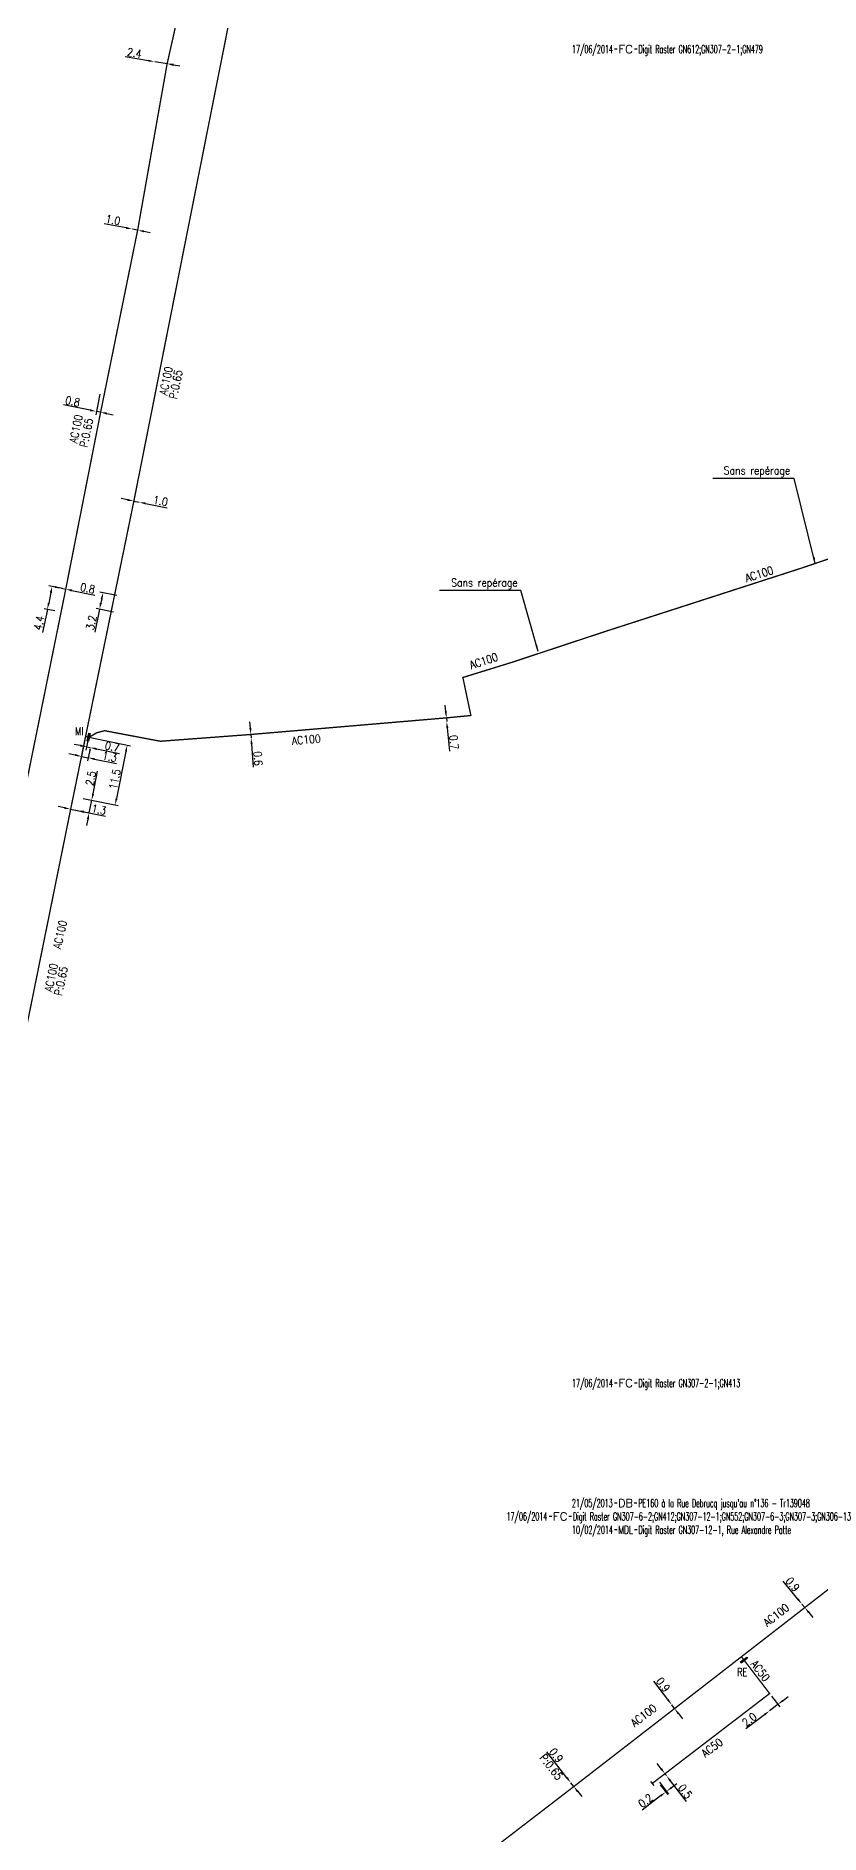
# Model space of a CAD drawing. Header units: millimetres. Extents: x 107995 to 109002, y 120994 to 122000.
# Drawn here: x 108339.1 to 108486, y 121426.2 to 121763.2 of the extents above; entities that cross this region are included whole.
import ezdxf
from ezdxf.enums import TextEntityAlignment as Align

# ---------------------------------------------------------------- set-up
doc = ezdxf.new("R2010")
doc.units = ezdxf.units.MM
doc.header["$PDMODE"] = 34
doc.linetypes.add('L_25_AP', pattern=[2000, 1000, 1000])
doc.layers.get('0').update_dxf_attribs({"linetype": 'CONTINUOUS'})
doc.layers.get('DEFPOINTS').update_dxf_attribs({"linetype": 'CONTINUOUS'})
for name, color, linetype in [('L_150', 1, 'CONTINUOUS'), ('L_340', 7, 'CONTINUOUS'), ('L_910', 7, 'CONTINUOUS')]:
    doc.layers.add(name, color=color, linetype=linetype)
doc.styles.add('G_ROMANS', font='ROMANS.SHX', dxfattribs={"width": 0.75})
doc.styles.get("Standard").update_dxf_attribs({"font": 'romans.shx', "width": 0.85})
doc.dimstyles.get("Standard").update_dxf_attribs({"dimtxt": 1.5, "dimasz": 1.2, "dimexe": 0.625, "dimexo": 0.625, "dimgap": 0.25, "dimtad": 1, "dimdec": 1, "dimzin": 0, "dimdsep": 46, "dimtxsty": 'Standard', "dimcen": -0.5, "dimadec": 0, "dimazin": 0, "dimtfac": 1, "dimtdec": 1, "dimtmove": 0, "dimatfit": 3, "dimfxl": 0, "dimtolj": 1, "dimtzin": 0, "dimarcsym": 0})

# ---------------------------------------------------------------- blocks, each defined once
blk = doc.blocks.new('GIS_MODF')
at = {"color": 0, "linetype": 'Continuous', "flags": 128}
for points in [[(-2.18, -0.01), (-1.68, -0.01)], [(1.52, -0.01), (2.02, -0.01)]]:
    blk.add_lwpolyline(points, dxfattribs=at)
at = {"color": 0, "linetype": 'Continuous', "width": 0.5}
blk.add_attdef('DATE', text='', height=1.5, dxfattribs=at).set_placement((-2.5, -0.8), align=Align.RIGHT)
at = {"color": 0, "linetype": 'Continuous', "width": 1.771291}
blk.add_attdef('USER', text='', height=1.5, dxfattribs=at).set_placement((-1.51, -0.8), (1.28, -0.8), align=Align.FIT)
at = {"color": 0, "linetype": 'Continuous', "width": 0.5}
blk.add_attdef('DESC', (2.29, -0.8), '', height=1.5, dxfattribs=at)
blk = doc.blocks.new('*D683')
at = {"layer": 'DEFPOINTS', "color": 0, "linetype": 'Continuous', "transparency": 16777216}
for p in [(108455.56, 121436.46), (108455.68, 121435.98), (108457.11, 121434.1)]:
    blk.add_point(p, dxfattribs=at)
at = {"layer": 'L_340', "color": 0, "linetype": 'Continuous', "lineweight": -2, "transparency": 16777216}
for p, q in [((108456.15, 121433.38), (108452.68, 121430.72)), ((108455.94, 121435.96), (108457.64, 121433.73)), ((108456.06, 121435.48), (108457.48, 121433.61)), ((108457.26, 121434.23), (108457.11, 121434.1)), ((108458.22, 121434.95), (108459.17, 121435.68))]:
    blk.add_line(p, q, dxfattribs=at)
at = {"layer": 'L_340', "color": 0, "linetype": 'Continuous', "transparency": 16777216}
for points in [[(108456.03, 121433.54), (108456.27, 121433.22), (108457.11, 121434.1)], [(108458.1, 121435.11), (108458.34, 121434.79), (108457.26, 121434.23)]]:
    blk.add_solid(points, dxfattribs=at)
at = {"layer": 'L_340', "color": 0, "linetype": 'Continuous', "transparency": 16777216, "insert": (108453.33, 121432.48), "char_height": 1.5, "attachment_point": 5, "rotation": 37.3509}
blk.add_mtext('\\A1;0.2', dxfattribs=at)
blk = doc.blocks.new('*D686')
at = {"layer": 'DEFPOINTS', "color": 0, "linetype": 'Continuous', "transparency": 16777216}
for p in [(108439.34, 121435.84), (108439.34, 121435.84), (108439.89, 121435.13)]:
    blk.add_point(p, dxfattribs=at)
at = {"layer": 'L_150', "color": 0, "linetype": 'Continuous', "lineweight": -2, "transparency": 16777216}
for p, q in [((108438.6, 121436.79), (108434.85, 121441.61)), ((108439.89, 121435.13), (108439.34, 121435.84)), ((108440.63, 121434.19), (108441.37, 121433.24))]:
    blk.add_line(p, q, dxfattribs=at)
at = {"layer": 'L_150', "color": 0, "linetype": 'Continuous', "transparency": 16777216}
for points in [[(108438.76, 121436.91), (108438.44, 121436.67), (108439.34, 121435.84)], [(108440.79, 121434.31), (108440.47, 121434.06), (108439.89, 121435.13)]]:
    blk.add_solid(points, dxfattribs=at)
at = {"layer": 'L_150', "color": 0, "linetype": 'Continuous', "transparency": 16777216, "insert": (108436.59, 121440.99), "char_height": 1.5, "attachment_point": 5, "rotation": 307.9304}
blk.add_mtext('\\A1;0.9', dxfattribs=at)
blk = doc.blocks.new('*D687')
at = {"layer": 'DEFPOINTS', "color": 0, "linetype": 'Continuous', "transparency": 16777216}
for p in [(108458.23, 121450.46), (108458.23, 121450.46), (108458.77, 121449.75)]:
    blk.add_point(p, dxfattribs=at)
at = {"layer": 'L_150', "color": 0, "linetype": 'Continuous', "lineweight": -2, "transparency": 16777216}
for p, q in [((108457.5, 121451.42), (108454.89, 121454.85)), ((108458.77, 121449.75), (108458.23, 121450.46)), ((108459.5, 121448.79), (108460.22, 121447.84))]:
    blk.add_line(p, q, dxfattribs=at)
at = {"layer": 'L_150', "color": 0, "linetype": 'Continuous', "transparency": 16777216}
for points in [[(108457.66, 121451.54), (108457.34, 121451.3), (108458.23, 121450.46)], [(108459.65, 121448.91), (108459.34, 121448.67), (108458.77, 121449.75)]]:
    blk.add_solid(points, dxfattribs=at)
at = {"layer": 'L_150', "color": 0, "linetype": 'Continuous', "transparency": 16777216, "insert": (108456.63, 121454.22), "char_height": 1.5, "attachment_point": 5, "rotation": 307.2233}
blk.add_mtext('\\A1;0.9', dxfattribs=at)
blk = doc.blocks.new('*D688')
at = {"layer": 'DEFPOINTS', "color": 0, "linetype": 'Continuous', "transparency": 16777216}
for p in [(108476.57, 121452.56), (108476.54, 121449.32), (108476.54, 121449.32)]:
    blk.add_point(p, dxfattribs=at)
at = {"layer": 'L_150', "color": 0, "linetype": 'Continuous', "lineweight": -2, "transparency": 16777216}
for p, q in [((108478.13, 121450.53), (108476.54, 121449.32)), ((108476.95, 121452.07), (108478.51, 121450.04)), ((108479.08, 121451.26), (108480.03, 121451.99)), ((108475.59, 121448.59), (108472.12, 121445.93))]:
    blk.add_line(p, q, dxfattribs=at)
at = {"layer": 'L_150', "color": 0, "linetype": 'Continuous', "transparency": 16777216}
for points in [[(108478.96, 121451.42), (108479.2, 121451.1), (108478.13, 121450.53)], [(108475.47, 121448.74), (108475.71, 121448.43), (108476.54, 121449.32)]]:
    blk.add_solid(points, dxfattribs=at)
at = {"layer": 'L_150', "color": 0, "linetype": 'Continuous', "transparency": 16777216, "insert": (108472.77, 121447.68), "char_height": 1.5, "attachment_point": 5, "rotation": 37.4798}
blk.add_mtext('\\A1;2.0', dxfattribs=at)
blk = doc.blocks.new('*D689')
at = {"layer": 'DEFPOINTS', "color": 0, "linetype": 'Continuous', "transparency": 16777216}
for p in [(108482.62, 121469.33), (108482.62, 121469.33), (108483.16, 121468.67)]:
    blk.add_point(p, dxfattribs=at)
at = {"layer": 'L_150', "color": 0, "linetype": 'Continuous', "lineweight": -2, "transparency": 16777216}
for p, q in [((108481.86, 121470.26), (108479.13, 121473.6)), ((108483.16, 121468.67), (108482.62, 121469.33)), ((108483.92, 121467.75), (108484.68, 121466.82))]:
    blk.add_line(p, q, dxfattribs=at)
at = {"layer": 'L_150', "color": 0, "linetype": 'Continuous', "transparency": 16777216}
for points in [[(108482.02, 121470.39), (108481.71, 121470.14), (108482.62, 121469.33)], [(108484.07, 121467.87), (108483.76, 121467.62), (108483.16, 121468.67)]]:
    blk.add_solid(points, dxfattribs=at)
at = {"layer": 'L_150', "color": 0, "linetype": 'Continuous', "transparency": 16777216, "insert": (108480.89, 121473.03), "char_height": 1.5, "attachment_point": 5, "rotation": 309.243}
blk.add_mtext('\\A1;0.9', dxfattribs=at)
blk = doc.blocks.new('*D696')
at = {"layer": 'DEFPOINTS', "color": 0, "linetype": 'Continuous', "transparency": 16777216}
for p in [(108456.96, 121437.53), (108457.24, 121437.17), (108457.24, 121437.17)]:
    blk.add_point(p, dxfattribs=at)
at = {"layer": 'L_150', "color": 0, "linetype": 'Continuous', "lineweight": -2, "transparency": 16777216}
for p, q in [((108456.24, 121438.48), (108455.51, 121439.43)), ((108456.96, 121437.53), (108457.24, 121437.17)), ((108457.97, 121436.22), (108460.91, 121432.35))]:
    blk.add_line(p, q, dxfattribs=at)
at = {"layer": 'L_150', "color": 0, "linetype": 'Continuous', "transparency": 16777216}
for points in [[(108456.4, 121438.6), (108456.08, 121438.36), (108456.96, 121437.53)], [(108458.12, 121436.34), (108457.81, 121436.09), (108457.24, 121437.17)]]:
    blk.add_solid(points, dxfattribs=at)
at = {"layer": 'L_150', "color": 0, "linetype": 'Continuous', "transparency": 16777216, "insert": (108460.75, 121434.22), "char_height": 1.5, "attachment_point": 5, "rotation": 307.3509}
blk.add_mtext('\\A1;0.5', dxfattribs=at)
blk = doc.blocks.new('L_340_07')
at = {"color": 0, "linetype": 'Continuous', "const_width": 0.25, "flags": 128}
blk.add_lwpolyline([(0, 0), (1.25, 0)], dxfattribs=at)
at = {"color": 0, "linetype": 'Continuous', "flags": 128}
blk.add_lwpolyline([(1.25, -0.5), (1.25, 0.5)], dxfattribs=at)
at = {"color": 0, "linetype": 'Continuous', "style": 'G_ROMANS', "width": 0.75, "flags": 3}
for tag, p in [('DEF_LEG', (0.72, -3.47)), ('DEF_COUP', (0.72, -5.97)), ('DEF_TYPE', (0.72, -8.47))]:
    blk.add_attdef(tag, text='', height=1.2, dxfattribs=at).set_placement(p, align=Align.MIDDLE)
blk = doc.blocks.new('L_340_20')
at = {"linetype": 'Continuous'}
blk.add_hatch(color=0, dxfattribs=at).paths.add_polyline_path([(0.125, 0.75), (-0.125, 0.75), (-0.125, -0.75), (0.125, -0.75)])
at = {"color": 0, "linetype": 'Continuous'}
blk.add_lwpolyline([(-0.125, 0.75), (0.125, 0.75), (0.125, -0.75), (-0.125, -0.75)], close=True, dxfattribs=at)
at = {"color": 0, "linetype": 'Continuous', "width": 0.75}
for tag, height, flags, p in [('RE', 1.5, 8, (0, 3)), ('DEF_LEG', 1.2, 3, (0, -5)), ('DEF_COUP', 1.2, 3, (0, -7.5)), ('DEF_TYPE', 1.2, 3, (0, -10))]:
    blk.add_attdef(tag, text='', height=height, dxfattribs=dict(at, flags=flags)).set_placement(p, align=Align.MIDDLE)
blk = doc.blocks.new('*D781')
at = {"layer": 'DEFPOINTS', "color": 0, "linetype": 'Continuous', "transparency": 16777216}
for p in [(108345.64, 121618.3), (108346.91, 121618.04), (108346.91, 121618.04)]:
    blk.add_point(p, dxfattribs=at)
at = {"layer": 'L_150', "color": 0, "linetype": 'Continuous', "lineweight": -2, "transparency": 16777216}
for p, q in [((108344.46, 121618.54), (108343.29, 121618.78)), ((108345.64, 121618.3), (108346.91, 121618.04)), ((108348.09, 121617.8), (108352.19, 121616.97))]:
    blk.add_line(p, q, dxfattribs=at)
at = {"layer": 'L_150', "color": 0, "linetype": 'Continuous', "transparency": 16777216}
for points in [[(108344.5, 121618.73), (108344.42, 121618.34), (108345.64, 121618.3)], [(108348.13, 121618), (108348.05, 121617.6), (108346.91, 121618.04)]]:
    blk.add_solid(points, dxfattribs=at)
at = {"layer": 'L_150', "color": 0, "linetype": 'Continuous', "transparency": 16777216, "insert": (108350.93, 121618.24), "char_height": 1.5, "attachment_point": 5, "rotation": 348.5182}
blk.add_mtext('\\A1;1.3', dxfattribs=at)
blk = doc.blocks.new('*D820')
at = {"layer": 'DEFPOINTS', "color": 0, "linetype": 'Continuous', "transparency": 16777216}
for p in [(108361.39, 121758.39), (108361.39, 121758.39), (108363.71, 121758.01)]:
    blk.add_point(p, dxfattribs=at)
at = {"layer": 'L_150', "color": 0, "linetype": 'Continuous', "lineweight": -2, "transparency": 16777216}
for p, q in [((108360.21, 121758.59), (108355.84, 121759.31)), ((108363.71, 121758.01), (108361.39, 121758.39)), ((108364.9, 121757.81), (108366.08, 121757.61))]:
    blk.add_line(p, q, dxfattribs=at)
at = {"layer": 'L_150', "color": 0, "linetype": 'Continuous', "transparency": 16777216}
for points in [[(108360.24, 121758.78), (108360.18, 121758.39), (108361.39, 121758.39)], [(108364.93, 121758.01), (108364.86, 121757.61), (108363.71, 121758.01)]]:
    blk.add_solid(points, dxfattribs=at)
at = {"layer": 'L_150', "color": 0, "linetype": 'Continuous', "transparency": 16777216, "insert": (108357.59, 121760.03), "char_height": 1.5, "attachment_point": 5, "rotation": 350.6146}
blk.add_mtext('\\A1;2.4', dxfattribs=at)
blk = doc.blocks.new('*D829')
at = {"layer": 'DEFPOINTS', "color": 0, "linetype": 'Continuous', "transparency": 16777216}
for p in [(108357.48, 121676.05), (108358.46, 121675.85), (108358.46, 121675.85)]:
    blk.add_point(p, dxfattribs=at)
at = {"layer": 'L_150', "color": 0, "linetype": 'Continuous', "lineweight": -2, "transparency": 16777216}
for p, q in [((108356.31, 121676.28), (108355.13, 121676.51)), ((108357.48, 121676.05), (108358.46, 121675.85)), ((108359.64, 121675.62), (108363.75, 121674.81))]:
    blk.add_line(p, q, dxfattribs=at)
at = {"layer": 'L_150', "color": 0, "linetype": 'Continuous', "transparency": 16777216}
for points in [[(108356.34, 121676.47), (108356.27, 121676.08), (108357.48, 121676.05)], [(108359.68, 121675.82), (108359.6, 121675.43), (108358.46, 121675.85)]]:
    blk.add_solid(points, dxfattribs=at)
at = {"layer": 'L_150', "color": 0, "linetype": 'Continuous', "transparency": 16777216, "insert": (108362.48, 121676.08), "char_height": 1.5, "attachment_point": 5, "rotation": 348.8754}
blk.add_mtext('\\A1;1.0', dxfattribs=at)
blk = doc.blocks.new('*D830')
at = {"layer": 'DEFPOINTS', "color": 0, "linetype": 'Continuous', "transparency": 16777216}
for p in [(108347.4, 121620.44), (108349.59, 121620), (108345.64, 121618.3)]:
    blk.add_point(p, dxfattribs=at)
at = {"layer": 'L_150', "color": 0, "linetype": 'Continuous', "lineweight": -2, "transparency": 16777216}
for p, q in [((108349.83, 121621.17), (108350.7, 121625.46)), ((108348.01, 121620.32), (108350.2, 121619.87)), ((108349.1, 121617.6), (108349.59, 121620)), ((108346.25, 121618.17), (108349.71, 121617.47)), ((108348.86, 121616.42), (108348.62, 121615.24))]:
    blk.add_line(p, q, dxfattribs=at)
at = {"layer": 'L_150', "color": 0, "linetype": 'Continuous', "transparency": 16777216}
for points in [[(108349.63, 121621.21), (108350.02, 121621.13), (108349.59, 121620)], [(108348.66, 121616.46), (108349.06, 121616.38), (108349.1, 121617.6)]]:
    blk.add_solid(points, dxfattribs=at)
at = {"layer": 'L_150', "color": 0, "linetype": 'Continuous', "transparency": 16777216, "insert": (108349.4, 121624.1), "char_height": 1.5, "attachment_point": 5, "rotation": 78.5182}
blk.add_mtext('\\A1;2.5', dxfattribs=at)
blk = doc.blocks.new('*D832')
at = {"layer": 'DEFPOINTS', "color": 0, "linetype": 'Continuous', "transparency": 16777216}
for p in [(108344.72, 121659.54), (108341.28, 121655.76), (108343.29, 121655.34)]:
    blk.add_point(p, dxfattribs=at)
at = {"layer": 'L_150', "color": 0, "linetype": 'Continuous', "lineweight": -2, "transparency": 16777216}
for p, q in [((108341.93, 121658.89), (108341.53, 121656.93)), ((108344.11, 121659.67), (108341.56, 121660.19)), ((108341.28, 121655.76), (108340.39, 121651.41)), ((108342.68, 121655.47), (108340.67, 121655.88))]:
    blk.add_line(p, q, dxfattribs=at)
at = {"layer": 'L_150', "color": 0, "linetype": 'Continuous', "transparency": 16777216}
for points in [[(108341.73, 121658.93), (108342.13, 121658.85), (108342.17, 121660.06)], [(108341.33, 121656.97), (108341.72, 121656.89), (108341.28, 121655.76)]]:
    blk.add_solid(points, dxfattribs=at)
at = {"layer": 'L_150', "color": 0, "linetype": 'Continuous', "transparency": 16777216, "insert": (108339.74, 121653.2), "char_height": 1.5, "attachment_point": 5, "rotation": 78.3491}
blk.add_mtext('\\A1;4.4', dxfattribs=at)
blk = doc.blocks.new('*D833')
at = {"layer": 'DEFPOINTS', "color": 0, "linetype": 'Continuous', "transparency": 16777216}
for p in [(108343.94, 121659.7), (108343.94, 121659.7), (108344.72, 121659.54)]:
    blk.add_point(p, dxfattribs=at)
at = {"layer": 'L_150', "color": 0, "linetype": 'Continuous', "lineweight": -2, "transparency": 16777216}
for p, q in [((108342.76, 121659.94), (108341.58, 121660.19)), ((108343.94, 121659.7), (108344.72, 121659.54)), ((108345.89, 121659.3), (108350.18, 121658.41))]:
    blk.add_line(p, q, dxfattribs=at)
at = {"layer": 'L_150', "color": 0, "linetype": 'Continuous', "transparency": 16777216}
for points in [[(108342.8, 121660.14), (108342.72, 121659.75), (108343.94, 121659.7)], [(108345.93, 121659.49), (108345.85, 121659.1), (108344.72, 121659.54)]]:
    blk.add_solid(points, dxfattribs=at)
at = {"layer": 'L_150', "color": 0, "linetype": 'Continuous', "transparency": 16777216, "insert": (108348.82, 121659.71), "char_height": 1.5, "attachment_point": 5, "rotation": 348.3491}
blk.add_mtext('\\A1;0.8', dxfattribs=at)
blk = doc.blocks.new('*D834')
at = {"layer": 'DEFPOINTS', "color": 0, "linetype": 'Continuous', "transparency": 16777216}
for p in [(108351.23, 121696.71), (108350.47, 121692.84), (108351.25, 121692.69)]:
    blk.add_point(p, dxfattribs=at)
at = {"layer": 'L_150', "color": 0, "linetype": 'Continuous', "lineweight": -2, "transparency": 16777216}
for p, q in [((108351.11, 121696.1), (108350.35, 121692.23)), ((108349.29, 121693.07), (108344.27, 121694.07)), ((108351.25, 121692.69), (108350.47, 121692.84)), ((108352.43, 121692.45), (108353.61, 121692.22))]:
    blk.add_line(p, q, dxfattribs=at)
at = {"layer": 'L_150', "color": 0, "linetype": 'Continuous', "transparency": 16777216}
for points in [[(108349.33, 121693.27), (108349.25, 121692.88), (108350.47, 121692.84)], [(108352.47, 121692.65), (108352.39, 121692.26), (108351.25, 121692.69)]]:
    blk.add_solid(points, dxfattribs=at)
at = {"layer": 'L_150', "color": 0, "linetype": 'Continuous', "transparency": 16777216, "insert": (108346.01, 121694.74), "char_height": 1.5, "attachment_point": 5, "rotation": 348.8163}
blk.add_mtext('\\A1;0.8', dxfattribs=at)
blk = doc.blocks.new('*D835')
at = {"layer": 'DEFPOINTS', "color": 0, "linetype": 'Continuous', "transparency": 16777216}
for p in [(108379.39, 121632.31), (108379.44, 121631.71), (108379.44, 121631.71)]:
    blk.add_point(p, dxfattribs=at)
at = {"layer": 'L_150', "color": 0, "linetype": 'Continuous', "lineweight": -2, "transparency": 16777216}
for p, q in [((108379.3, 121633.51), (108379.21, 121634.71)), ((108379.39, 121632.31), (108379.44, 121631.71)), ((108379.53, 121630.52), (108379.85, 121626.16))]:
    blk.add_line(p, q, dxfattribs=at)
at = {"layer": 'L_150', "color": 0, "linetype": 'Continuous', "transparency": 16777216}
for points in [[(108379.5, 121633.52), (108379.1, 121633.49), (108379.39, 121632.31)], [(108379.73, 121630.53), (108379.33, 121630.5), (108379.44, 121631.71)]]:
    blk.add_solid(points, dxfattribs=at)
at = {"layer": 'L_150', "color": 0, "linetype": 'Continuous', "transparency": 16777216, "insert": (108380.73, 121627.81), "char_height": 1.5, "attachment_point": 5, "rotation": 274.2525}
blk.add_mtext('\\A1;0.6', dxfattribs=at)
blk = doc.blocks.new('*D836')
at = {"layer": 'DEFPOINTS', "color": 0, "linetype": 'Continuous', "transparency": 16777216}
for p in [(108416.02, 121635.42), (108416.08, 121634.73), (108416.08, 121634.73)]:
    blk.add_point(p, dxfattribs=at)
at = {"layer": 'L_150', "color": 0, "linetype": 'Continuous', "lineweight": -2, "transparency": 16777216}
for p, q in [((108415.91, 121636.62), (108415.8, 121637.81)), ((108416.02, 121635.42), (108416.08, 121634.73)), ((108416.19, 121633.53), (108416.59, 121629.18))]:
    blk.add_line(p, q, dxfattribs=at)
at = {"layer": 'L_150', "color": 0, "linetype": 'Continuous', "transparency": 16777216}
for points in [[(108416.11, 121636.64), (108415.71, 121636.6), (108416.02, 121635.42)], [(108416.39, 121633.55), (108415.99, 121633.51), (108416.08, 121634.73)]]:
    blk.add_solid(points, dxfattribs=at)
at = {"layer": 'L_150', "color": 0, "linetype": 'Continuous', "transparency": 16777216, "insert": (108417.44, 121630.85), "char_height": 1.5, "attachment_point": 5, "rotation": 275.2341}
blk.add_mtext('\\A1;0.7', dxfattribs=at)
blk = doc.blocks.new('*D837')
at = {"layer": 'DEFPOINTS', "color": 0, "linetype": 'Continuous', "transparency": 16777216}
for p in [(108357.21, 121727.02), (108357.21, 121727.02), (108358.19, 121726.83)]:
    blk.add_point(p, dxfattribs=at)
at = {"layer": 'L_150', "color": 0, "linetype": 'Continuous', "lineweight": -2, "transparency": 16777216}
for p, q in [((108356.03, 121727.25), (108351.92, 121728.04)), ((108358.19, 121726.83), (108357.21, 121727.02)), ((108359.37, 121726.61), (108360.55, 121726.38))]:
    blk.add_line(p, q, dxfattribs=at)
at = {"layer": 'L_150', "color": 0, "linetype": 'Continuous', "transparency": 16777216}
for points in [[(108356.07, 121727.44), (108355.99, 121727.05), (108357.21, 121727.02)], [(108359.41, 121726.8), (108359.33, 121726.41), (108358.19, 121726.83)]]:
    blk.add_solid(points, dxfattribs=at)
at = {"layer": 'L_150', "color": 0, "linetype": 'Continuous', "transparency": 16777216, "insert": (108353.57, 121728.74), "char_height": 1.5, "attachment_point": 5, "rotation": 349.115}
blk.add_mtext('\\A1;1.0', dxfattribs=at)
blk = doc.blocks.new('*D839')
at = {"layer": 'DEFPOINTS', "color": 0, "linetype": 'Continuous', "transparency": 16777216}
for p in [(108351.05, 121655.79), (108354.89, 121658.21), (108354.25, 121655.12)]:
    blk.add_point(p, dxfattribs=at)
at = {"layer": 'L_150', "color": 0, "linetype": 'Continuous', "lineweight": -2, "transparency": 16777216}
for p, q in [((108354.28, 121658.33), (108351.08, 121659)), ((108351.05, 121655.79), (108350.16, 121651.51)), ((108353.64, 121655.25), (108350.44, 121655.91)), ((108351.45, 121657.7), (108351.3, 121656.96))]:
    blk.add_line(p, q, dxfattribs=at)
at = {"layer": 'L_150', "color": 0, "linetype": 'Continuous', "transparency": 16777216}
for points in [[(108351.25, 121657.74), (108351.65, 121657.66), (108351.7, 121658.87)], [(108351.1, 121657), (108351.49, 121656.92), (108351.05, 121655.79)]]:
    blk.add_solid(points, dxfattribs=at)
at = {"layer": 'L_150', "color": 0, "linetype": 'Continuous', "transparency": 16777216, "insert": (108349.51, 121653.26), "char_height": 1.5, "attachment_point": 5, "rotation": 78.2521}
blk.add_mtext('\\A1;3.2', dxfattribs=at)
blk = doc.blocks.new('*D840')
at = {"layer": 'DEFPOINTS', "color": 0, "linetype": 'Continuous', "transparency": 16777216}
for p in [(108348.41, 121631.92), (108347.4, 121620.44), (108353.96, 121619.11)]:
    blk.add_point(p, dxfattribs=at)
at = {"layer": 'L_150', "color": 0, "linetype": 'Continuous', "lineweight": -2, "transparency": 16777216}
for p, q in [((108349.02, 121631.79), (108356.85, 121630.2)), ((108356, 121629.15), (108354.2, 121620.28)), ((108348.01, 121620.32), (108354.57, 121618.98))]:
    blk.add_line(p, q, dxfattribs=at)
at = {"layer": 'L_150', "color": 0, "linetype": 'Continuous', "transparency": 16777216}
for points in [[(108355.81, 121629.19), (108356.2, 121629.11), (108356.24, 121630.33)], [(108354.01, 121620.32), (108354.4, 121620.24), (108353.96, 121619.11)]]:
    blk.add_solid(points, dxfattribs=at)
at = {"layer": 'L_150', "color": 0, "linetype": 'Continuous', "transparency": 16777216, "insert": (108353.92, 121623.92), "char_height": 1.5, "attachment_point": 5, "rotation": 78.5182}
blk.add_mtext('\\A1;11.5', dxfattribs=at)
blk = doc.blocks.new('*D863')
at = {"layer": 'DEFPOINTS', "color": 0, "linetype": 'Continuous', "transparency": 16777216}
for p in [(108349, 121631.8), (108349.31, 121629.84), (108349.4, 121630.25)]:
    blk.add_point(p, dxfattribs=at)
at = {"layer": 'L_340', "color": 0, "linetype": 'Continuous', "lineweight": -2, "transparency": 16777216}
for p, q in [((108347.45, 121630.22), (108346.28, 121630.46)), ((108348.87, 121631.19), (108348.5, 121629.37)), ((108348.63, 121629.98), (108349.31, 121629.84)), ((108349.27, 121629.64), (108349.19, 121629.23)), ((108350.49, 121629.6), (108354.77, 121628.73))]:
    blk.add_line(p, q, dxfattribs=at)
at = {"layer": 'L_340', "color": 0, "linetype": 'Continuous', "transparency": 16777216}
for points in [[(108347.49, 121630.42), (108347.41, 121630.02), (108348.63, 121629.98)], [(108350.53, 121629.8), (108350.45, 121629.4), (108349.31, 121629.84)]]:
    blk.add_solid(points, dxfattribs=at)
at = {"layer": 'L_340', "color": 0, "linetype": 'Continuous', "transparency": 16777216, "insert": (108353.42, 121630.02), "char_height": 1.5, "attachment_point": 5, "rotation": 348.4743}
blk.add_mtext('\\A1;0.7', dxfattribs=at)
blk = doc.blocks.new('L_340_16')
at = {"linetype": 'Continuous'}
blk.add_hatch(color=0, dxfattribs=at).paths.add_polyline_path([(0.125, 0.75), (-0.125, 0.75), (-0.125, -0.75), (0.125, -0.75)])
at = {"color": 0, "linetype": 'Continuous'}
blk.add_lwpolyline([(-0.125, 0.75), (0.125, 0.75), (0.125, -0.75), (-0.125, -0.75)], close=True, dxfattribs=at)
at = {"color": 0, "linetype": 'Continuous', "width": 0.75}
for tag, height, flags, p in [('MI', 1.5, 8, (0, 3)), ('DEF_LEG', 1.2, 3, (0, -5)), ('DEF_COUP', 1.2, 3, (0, -7.5)), ('DEF_TYPE', 1.2, 3, (0, -10))]:
    blk.add_attdef(tag, text='', height=height, dxfattribs=dict(at, flags=flags)).set_placement(p, align=Align.MIDDLE)
blk = doc.blocks.new('*D864')
at = {"layer": 'DEFPOINTS', "color": 0, "linetype": 'Continuous', "transparency": 16777216}
for p in [(108348.41, 121631.92), (108349.4, 121630.25), (108347.66, 121628.21)]:
    blk.add_point(p, dxfattribs=at)
at = {"layer": 'L_150', "color": 0, "linetype": 'Continuous', "lineweight": -2, "transparency": 16777216}
for p, q in [((108346.48, 121628.45), (108345.3, 121628.69)), ((108348.29, 121631.31), (108347.53, 121627.6)), ((108349.27, 121629.64), (108348.8, 121627.34)), ((108347.66, 121628.21), (108348.93, 121627.95)), ((108350.11, 121627.71), (108354.21, 121626.88))]:
    blk.add_line(p, q, dxfattribs=at)
at = {"layer": 'L_150', "color": 0, "linetype": 'Continuous', "transparency": 16777216}
for points in [[(108346.52, 121628.65), (108346.44, 121628.26), (108347.66, 121628.21)], [(108350.15, 121627.91), (108350.07, 121627.52), (108348.93, 121627.95)]]:
    blk.add_solid(points, dxfattribs=at)
at = {"layer": 'L_150', "color": 0, "linetype": 'Continuous', "transparency": 16777216, "insert": (108352.95, 121628.15), "char_height": 1.5, "attachment_point": 5, "rotation": 348.4743}
blk.add_mtext('\\A1;1.3', dxfattribs=at)

msp = doc.modelspace()

# ---------------------------------------------------------------- linework, layer by layer
at = {"layer": 'L_150', "linetype": 'L_25_AP', "const_width": 0.25, "flags": 128}
for points in [[(108288.03, 121387.37), (108287.78, 121388.36), (108287.75, 121398.56), (108288.42, 121410.02), (108291.63, 121422.99), (108299.79, 121454.27), (108330.32, 121589.75), (108334.6, 121609.62), (108344.72, 121659.54), (108351.25, 121692.69), (108358.19, 121726.83), (108363.71, 121758.01), (108367.15, 121773.28), (108369.42, 121783.7), (108374.81, 121810.22), (108379.82, 121832.42), (108383.9, 121855.07), (108386.64, 121868.34), (108390.92, 121889.42), (108392.69, 121898.58), (108393.95, 121903.32), (108395.78, 121908.87), (108398.98, 121916.3), (108405.89, 121928.83), (108419.54, 121953.4), (108431.25, 121974.17), (108436.44, 121984.41), (108438.23, 121990.56), (108439.2, 121997.47), (108439.06, 122000)], [(108448.22, 122000), (108447.53, 121993.84), (108446.18, 121981.89), (108445.85, 121979.76), (108428.53, 121950.02), (108420.15, 121934.9), (108411.5, 121919.71), (108408.36, 121914.08), (108405.88, 121909.29), (108403.53, 121903.37), (108402.33, 121899.28), (108400.3, 121891.11), (108397, 121874.92), (108390.04, 121837.98), (108381.96, 121798.31), (108375.68, 121767.72), (108357.48, 121676.05), (108345.64, 121618.3), (108333.95, 121560.55), (108330.63, 121544.34), (108325.26, 121520.09), (108318.69, 121492.7), (108314.87, 121477.46), (108299.73, 121416.69), (108298.64, 121412.33), (108297.76, 121407.24), (108297.36, 121402.66), (108297.07, 121397.21), (108297.25, 121393.48), (108297.84, 121388.41), (108298.73, 121382.57)], [(108381.6, 121389.55), (108384.68, 121392.87), (108395.99, 121404.26), (108410.32, 121412.39), (108439.89, 121435.13), (108458.77, 121449.75), (108465.94, 121455.31), (108471.29, 121459.46), (108483.16, 121468.67), (108510.52, 121489.9), (108532.62, 121507.19), (108534.44, 121508.59), (108534.69, 121508.26), (108538.48, 121511.25), (108543.29, 121514.88), (108544.31, 121515.67), (108551.3, 121521.1), (108568.41, 121534.72), (108569.21, 121535.34), (108588.61, 121550.18), (108591.16, 121551.98), (108596, 121545.73)], [(108455.56, 121436.46), (108456.96, 121437.53), (108476.57, 121452.56), (108476.57, 121452.56), (108471.77, 121458.84), (108471.29, 121459.46)]]:
    msp.add_lwpolyline(points, dxfattribs=at)
at = {"layer": 'L_150', "linetype": 'L_25_AP', "flags": 128}
msp.add_lwpolyline([(108348.41, 121631.92, 0.25, 0.25, 0), (108349.12, 121631.78, 0.25, 0.25, 0), (108350.46, 121632.6, 0.25, 0.25, 0), (108351.98, 121633.02, 0.25, 0.25, 0), (108362.45, 121631.04, 0.25, 0.25, 0), (108379.39, 121632.31, 0.25, 0.25, 0), (108416.02, 121635.42, 0.25, 0.25, 0), (108420.61, 121635.87, 0.25, 0.25, 0), (108419.11, 121642.99, 0.25, 0.25, 0), (108428.23, 121645.81, 0.25, 0.25, 0), (108445.89, 121651.65, 0.25, 0.25, 0), (108482.39, 121663.44, 0.25, 0.25, 0), (108486.52, 121664.84, 0.25, 0.25, 0), (108493.39, 121667.17, 0.25, 0.25, 0), (108495.9, 121659.35, 0, 0, 0)], format="xyseb", dxfattribs=at)

# ---------------------------------------------------------------- block references
at = {"layer": 'L_340'}
ref = msp.add_blockref('L_340_16', (108349, 121631.8), dxfattribs=dict(at, rotation=348.4742760848978))
ref.add_attrib('MI', 'MI', dxfattribs={"layer": '0', "color": 0, "linetype": 'Continuous', "height": 1.5, "width": 0.75, "flags": 8}).set_placement((108347.26, 121632.91), align=Align.MIDDLE)
ref = msp.add_blockref('L_340_20', (108471.77, 121458.84), dxfattribs=dict(at, rotation=307.4417252984603))
ref.add_attrib('RE', 'RE', dxfattribs={"layer": '0', "color": 0, "linetype": 'Continuous', "height": 1.5, "width": 0.75, "flags": 8}).set_placement((108471.46, 121456.58), align=Align.MIDDLE)
at = {"layer": 'L_340', "rotation": 217.3508688454268}
msp.add_blockref('L_340_07', (108455.56, 121436.46), dxfattribs=at)
at = {"layer": 'L_910'}
ref = msp.add_blockref('GIS_MODF', (108449.72, 121760.8), dxfattribs=at)
ref.add_attrib('DATE', '17/06/2014', dxfattribs={"layer": '0', "color": 0, "linetype": 'Continuous', "height": 1.5, "width": 0.5}).set_placement((108447.21, 121760), align=Align.RIGHT)
ref.add_attrib('USER', 'FC', dxfattribs={"layer": '0', "color": 0, "linetype": 'Continuous', "height": 1.5, "width": 1.082456}).set_placement((108448.21, 121760), (108450.99, 121760), align=Align.FIT)
ref.add_attrib('DESC', 'Digit Raster GN612;GN307-2-1;GN479', (108452.01, 121760), dxfattribs={"layer": '0', "color": 0, "linetype": 'Continuous', "height": 1.5, "width": 0.5})
ref = msp.add_blockref('GIS_MODF', (108449.72, 121510.8), dxfattribs=at)
ref.add_attrib('DATE', '17/06/2014', dxfattribs={"layer": '0', "color": 0, "linetype": 'Continuous', "height": 1.5, "width": 0.5}).set_placement((108447.21, 121510), align=Align.RIGHT)
ref.add_attrib('USER', 'FC', dxfattribs={"layer": '0', "color": 0, "linetype": 'Continuous', "height": 1.5, "width": 1.082456}).set_placement((108448.21, 121510), (108450.99, 121510), align=Align.FIT)
ref.add_attrib('DESC', 'Digit Raster GN307-2-1;GN413', (108452.01, 121510), dxfattribs={"layer": '0', "color": 0, "linetype": 'Continuous', "height": 1.5, "width": 0.5})
ref = msp.add_blockref('GIS_MODF', (108449.68, 121488.3), dxfattribs=at)
ref.add_attrib('DATE', '21/05/2013', dxfattribs={"layer": '0', "color": 0, "linetype": 'Continuous', "height": 1.5, "width": 0.5}).set_placement((108447.18, 121487.5), align=Align.RIGHT)
ref.add_attrib('USER', 'DB', dxfattribs={"layer": '0', "color": 0, "linetype": 'Continuous', "height": 1.5, "width": 0.99919}).set_placement((108448.17, 121487.5), (108450.96, 121487.5), align=Align.FIT)
ref.add_attrib('DESC', "PE160 à la Rue Debrucq jusqu'au n°136 - Tr139048", (108451.97, 121487.5), dxfattribs={"layer": '0', "color": 0, "linetype": 'Continuous', "height": 1.5, "width": 0.5})
ref = msp.add_blockref('GIS_MODF', (108437.44, 121485.8), dxfattribs=at)
ref.add_attrib('DATE', '17/06/2014', dxfattribs={"layer": '0', "color": 0, "linetype": 'Continuous', "height": 1.5, "width": 0.5}).set_placement((108434.94, 121485), align=Align.RIGHT)
ref.add_attrib('USER', 'FC', dxfattribs={"layer": '0', "color": 0, "linetype": 'Continuous', "height": 1.5, "width": 1.082456}).set_placement((108435.94, 121485), (108438.72, 121485), align=Align.FIT)
ref.add_attrib('DESC', 'Digit Raster GN307-6-2;GN412;GN307-12-1;GN552;GN307-6-3;GN307-3;GN306-13', (108439.73, 121485), dxfattribs={"layer": '0', "color": 0, "linetype": 'Continuous', "height": 1.5, "width": 0.5})
ref = msp.add_blockref('GIS_MODF', (108449.72, 121483.3), dxfattribs=at)
ref.add_attrib('DATE', '10/02/2014', dxfattribs={"layer": '0', "color": 0, "linetype": 'Continuous', "height": 1.5, "width": 0.5}).set_placement((108447.21, 121482.5), align=Align.RIGHT)
ref.add_attrib('USER', 'MDL', dxfattribs={"layer": '0', "color": 0, "linetype": 'Continuous', "height": 1.5, "width": 0.638826}).set_placement((108448.21, 121482.5), (108450.99, 121482.5), align=Align.FIT)
ref.add_attrib('DESC', 'Digit Raster GN307-12-1, Rue Alexandre Patte', (108452.01, 121482.5), dxfattribs={"layer": '0', "color": 0, "linetype": 'Continuous', "height": 1.5, "width": 0.5})

# ---------------------------------------------------------------- texts
at = {"layer": 'L_150', "linetype": 'Continuous', "width": 0.85}
for s, rotation, p in [('AC100', 78.3862, (108363.5, 121698.59)), ('AC100', 78.3862, (108346.64, 121689.58)), ('AC100', 18.0563, (108423.03, 121646.09)), ('AC100', 4.904, (108389.77, 121631.34)), ('AC100', 78.3862, (108341.98, 121586.75)), ('AC100', 38.007, (108477.79, 121467.28)), ('AC50', 307.4417, (108474.84, 121456.82)), ('AC100', 37.7489, (108452.97, 121448.45)), ('AC50', 37.4816, (108465.79, 121442.43))]:
    msp.add_text(s, height=1.5, rotation=rotation, dxfattribs=at).set_placement(p, align=Align.MIDDLE)
for s, rotation, p in [('P:0.65', 78.3862, (108365.52, 121695.07)), ('P:0.65', 78.3862, (108348.76, 121685.99)), ('AC100', 17.5476, (108472.26, 121660.84)), ('AC100', 77.6766, (108343.81, 121592.01)), ('P:0.65', 78.3862, (108344, 121583.23)), ('P:0.65', 307.9304, (108433.37, 121440.52))]:
    msp.add_text(s, height=1.5, rotation=rotation, dxfattribs=at).set_placement(p)
at = {"layer": 'L_150', "linetype": 'Continuous', "char_height": 1.5, "attachment_point": 9}
for insert in [(108480.42, 121680.55), (108429.38, 121659.52)]:
    msp.add_mtext('\\A1;Sans repérage', dxfattribs=dict(at, insert=insert))

# ---------------------------------------------------------------- dimensions: what is measured, and where the dimension line sits
at = {"layer": 'L_150', "linetype": 'Continuous'}
for base, p1, p2, angle, picture, middle in [((108361.39, 121758.39), (108363.71, 121758.01), (108361.39, 121758.39), 350.6146, '*D820', (108357.43, 121759.04)), ((108357.21, 121727.02), (108358.19, 121726.83), (108357.21, 121727.02), 349.115, '*D837', (108353.38, 121727.76)), ((108350.47, 121692.84), (108351.25, 121692.69), (108351.23, 121696.71), 348.8163, '*D834', (108345.82, 121693.76)), ((108358.46, 121675.85), (108357.48, 121676.05), (108358.46, 121675.85), 168.8754, '*D829', (108362.29, 121675.1)), ((108341.28, 121655.76), (108344.72, 121659.54), (108343.29, 121655.34), 78.3491, '*D832', (108340.71, 121653)), ((108343.94, 121659.7), (108344.72, 121659.54), (108343.94, 121659.7), 348.3491, '*D833', (108348.62, 121658.73)), ((108351.05, 121655.79), (108354.89, 121658.21), (108354.25, 121655.12), 78.2521, '*D839', (108350.49, 121653.06)), ((108416.08, 121634.73), (108416.02, 121635.42), (108416.08, 121634.73), 95.2341, '*D836', (108416.45, 121630.76)), ((108347.66, 121628.21), (108349.4, 121630.25), (108348.41, 121631.92), 348.4743, '*D864', (108352.75, 121627.17)), ((108353.96, 121619.11), (108348.41, 121631.92), (108347.4, 121620.44), 78.5182, '*D840', (108354.9, 121623.72)), ((108379.44, 121631.71), (108379.39, 121632.31), (108379.44, 121631.71), 94.2525, '*D835', (108379.73, 121627.74)), ((108349.5867, 121619.9962), (108345.6386, 121618.2981), (108347.3977, 121620.4409), 258.5182, '*D830', (108350.3801, 121623.9022)), ((108346.91, 121618.04), (108345.64, 121618.3), (108346.91, 121618.04), 168.5182, '*D781', (108350.73, 121617.26)), ((108482.62, 121469.33), (108483.16, 121468.67), (108482.62, 121469.33), 309.243, '*D689', (108480.12, 121472.4)), ((108458.23, 121450.46), (108458.77, 121449.75), (108458.23, 121450.46), 307.2233, '*D687', (108455.83, 121453.61)), ((108476.54, 121449.32), (108476.57, 121452.56), (108476.54, 121449.32), 37.4798, '*D688', (108473.38, 121446.89)), ((108439.34, 121435.84), (108439.89, 121435.13), (108439.34, 121435.84), 307.9304, '*D686', (108435.8, 121440.38)), ((108457.24, 121437.17), (108456.96, 121437.53), (108457.24, 121437.17), 127.3509, '*D696', (108459.95, 121433.61))]:
    dim = msp.add_linear_dim(base=base, p1=p1, p2=p2, angle=angle, dimstyle='Standard', dxfattribs=at)
    dim.commit()
    dim.dimension.update_dxf_attribs({"geometry": picture, "text_midpoint": middle, "dimtype": 160})
at = {"layer": 'L_340', "linetype": 'Continuous'}
for base, p1, p2, angle, picture, middle in [((108349.31, 121629.84), (108349, 121631.8), (108349.4, 121630.25), 168.4743, '*D863', (108353.22, 121629.04)), ((108457.11, 121434.1), (108455.56, 121436.46), (108455.68, 121435.98), 37.3509, '*D683', (108453.94, 121431.69))]:
    dim = msp.add_linear_dim(base=base, p1=p1, p2=p2, angle=angle, dimstyle='Standard', dxfattribs=at)
    dim.commit()
    dim.dimension.update_dxf_attribs({"geometry": picture, "text_midpoint": middle, "dimtype": 160})

# ---------------------------------------------------------------- leaders
at = {"layer": 'L_150', "linetype": 'Continuous', "annotation_type": 0, "has_hookline": 1, "hookline_direction": 1, "text_width": 13.78}
for points in [[(108485.12, 121664.37), (108481.16, 121680.3), (108479.96, 121680.3)], [(108433.19, 121647.86), (108429.94, 121659.27), (108428.74, 121659.27)]]:
    msp.add_leader(points, dimstyle='Standard', dxfattribs=at)

doc.saveas('drawing.dxf')
